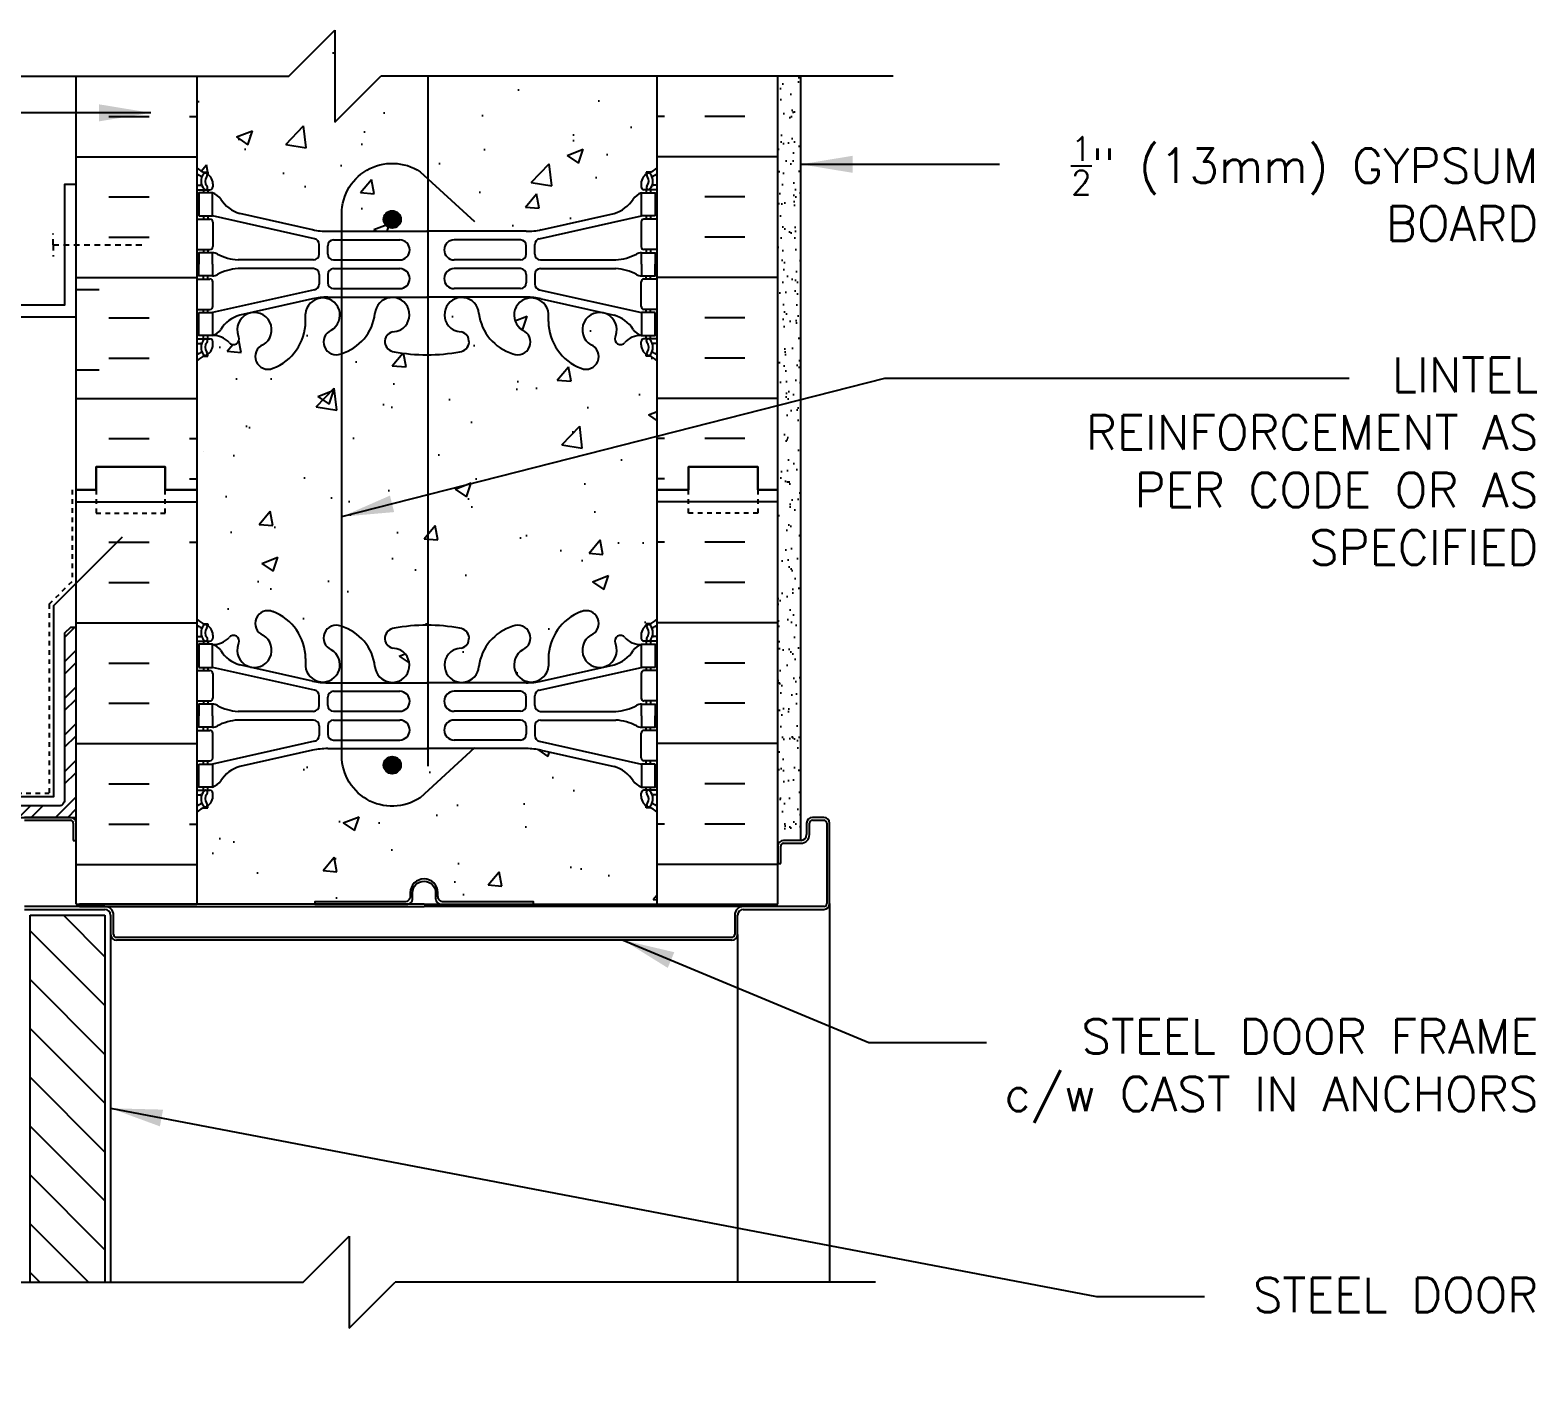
# Model space of a CAD drawing. Header units: inches. Extents: x 171.2 to 222.1, y 133.2 to 219.4.
# Drawn here: x 189.4 to 222.15, y 190.26 to 219.45 of the extents above; entities that cross this region are included whole.
import ezdxf

# ---------------------------------------------------------------- set-up
doc = ezdxf.new("R2010")
doc.units = ezdxf.units.IN
doc.header["$LTSCALE"] = 0.5
doc.header["$MEASUREMENT"] = 0
doc.linetypes.add('DASHED2', pattern=[0.375, 0.25, -0.125])
doc.linetypes.add('HIDDEN2', pattern=[0.1875, 0.125, -0.0625])
for name, color, linetype in [('HATCH', 12, 'Continuous'), ('Hidden2', 12, 'HIDDEN2'), ('line25', 2, 'Continuous'), ('LINE50', 5, 'Continuous'), ('LINE65', 3, 'Continuous'), ('LINE9', 9, 'Continuous'), ('TEXT', 4, 'Continuous'), ('Web_Edge', 9, 'Continuous')]:
    doc.layers.add(name, color=color, linetype=linetype)
doc.styles.add('DIM', font='romans.shx', dxfattribs={"width": 0.7})
doc.styles.add('ROMANS', font='romans.shx', dxfattribs={"height": 0.75})
doc.dimstyles.new('ext_12', dxfattribs={"dimscale": 12, "dimtxt": 0.09375, "dimasz": 0.09375, "dimexe": 0.09375, "dimexo": 0.0625, "dimgap": 0.0625, "dimtad": 1, "dimdec": 1, "dimzin": 3, "dimdsep": 46, "dimlunit": 4, "dimtxsty": 'DIM', "dimcen": 0.09, "dimdle": 0.09375, "dimclrt": 4, "dimadec": 0, "dimazin": 0, "dimtfac": 1, "dimtdec": 1, "dimtmove": 2, "dimatfit": 3, "dimfxl": 1, "dimfrac": 2, "dimtolj": 1, "dimtzin": 0, "dimarcsym": 0})

msp = doc.modelspace()

# ---------------------------------------------------------------- hatches: boundary and pattern name
at = {"layer": 'HATCH'}
h = msp.add_hatch(dxfattribs=at)
h.set_pattern_fill('AR-CONC', color=256, scale=0.5)
h.set_pattern_definition([(50, (0, 0), (3.5863, -0.31376), [0.375, -4.125]), (355, (0, 0), (-0.693757, 3.76096), [0.3, -3.3]), (100.4514, (0.299, -0.026), (2.892544, 3.4472), [0.3187, -3.50571]), (46.1842, (0, 1), (5.336207, -0.827596), [0.5625, -6.1875]), (96.6356, (0.4447, 0.931), (4.67331, 4.87059), [0.47805, -5.25857]), (351.1842, (0, 1), (4.67331, 4.87059), [0.45, -4.95]), (21, (0.5, 0.75), (2.984535, -2.013094), [0.375, -4.125]), (326, (0.5, 0.75), (1.216577, 3.62575), [0.3, -3.3]), (71.4514, (0.7487, 0.5822), (4.20111, 1.612656), [0.3187, -3.50571]), (37.5, (0, 0), (0.0607993, 1.664469), [0, -3.26, 0, -3.35, 0, -3.3125]), (7.5, (0, 0), (1.315348, 1.972059), [0, -1.91, 0, -3.185, 0, -1.2625]), (327.5, (-1.115, 0), (2.669112, -0.1127744), [0, -1.25, 0, -3.9, 0, -5.175]), (317.5, (-1.615, 0), (2.91593, 0.500525), [0, -1.625, 0, -2.59, 0, -3.675])])
h.paths.add_polyline_path([(202.792, 179.871), (202.892, 179.871), (202.892, 179.901, -0.414214), (202.942, 179.951), (203.068, 179.951), (203.117, 180.101, -0.6), (203.217, 180.101), (203.302, 179.841), (203.302, 180.6), (201.927, 180.6), (193.302, 180.6), (193.302, 179.841), (193.387, 180.101, -0.6), (193.487, 180.101), (193.535, 179.951), (193.662, 179.951, -0.414214), (193.712, 179.901), (193.712, 179.871), (193.812, 179.871), (193.812, 179.176), (200.139, 178.367, -0.016461), (200.204, 178.389, -0.317477), (200.516, 178.319), (200.84, 178.278, -0.046696), (201.109, 178.202, -0.181416), (201.687, 178.706, -1), (201.9, 178.195, 0.358893), (201.733, 177.748, -0.034884), (201.853, 177.577, 0.761134), (202.439, 178), (202.427, 178.022, -0.834375), (202.639, 178.147, 0.10894), (202.792, 178.034)])
h.paths.add_polyline_path([(201.109, 178.202, 0.046696), (200.84, 178.278), (200.516, 178.319, -0.518053), (200.417, 177.878, 1.661382), (200.978, 177.525), (200.978, 177.69, -0.12287)])
h.paths.add_polyline_path([(200.139, 178.367), (193.812, 179.176), (193.812, 178.034, 0.108933), (193.964, 178.147, -0.8344), (194.176, 178.022), (194.164, 178, 2.155404), (194.703, 178.195, -1), (194.916, 178.706, -0.311223), (195.625, 177.69), (195.625, 177.525, 1.661382), (196.186, 177.878, -1), (196.399, 178.389, -0.30095), (197.136, 177.516, 1.661382), (197.697, 177.869, 0.055617), (197.517, 177.915, -0.843243), (197.552, 178.347, -0.049932), (198.302, 178.411, -0.049932), (199.051, 178.347, -0.843243), (199.086, 177.915, 0.055617), (198.906, 177.869, 1.661382), (199.467, 177.516, -0.283087)])
h.paths.add_polyline_path([(193.302, 179.256), (191.302, 179.504), (191.302, 178.529), (192.802, 170.6), (193.302, 170.6)])
h.paths.add_polyline_path([(193.302, 180.6), (192.614, 180.6), (192.614, 180.1), (191.302, 180.1), (191.302, 179.504), (193.302, 179.256)])
h.paths.add_polyline_path([(205.302, 178.529), (205.302, 180.1), (203.989, 180.1), (203.989, 180.6), (203.302, 180.6), (203.302, 179.841), (203.302, 170.6), (203.802, 170.6)])
h.paths.add_polyline_path([(198.225, 176.607, 0.225652), (197.85, 176.982), (194.187, 176.982, 0.225652), (193.812, 176.607), (193.812, 175.766, 0.225652), (194.187, 175.391), (197.85, 175.391, 0.225652), (198.225, 175.766)])
h.paths.add_polyline_path([(198.225, 174.825, 0.225652), (197.85, 175.2), (194.187, 175.2, 0.225652), (193.812, 174.825), (193.812, 173.984, 0.225652), (194.187, 173.609), (197.85, 173.609, 0.225652), (198.225, 173.984)])
h.paths.add_polyline_path([(202.068, 175.2), (198.753, 175.2, 0.225652), (198.378, 174.825), (198.378, 173.984, 0.225652), (198.753, 173.609), (202.068, 173.609)])
h.paths.add_polyline_path([(202.792, 176.607, 0.225652), (202.417, 176.982), (202.058, 176.982, -0.029923), (202.068, 176.803), (202.068, 175.391), (202.417, 175.391, 0.225652), (202.792, 175.766)])
h.paths.add_polyline_path([(202.068, 176.803, 0.029923), (202.058, 176.982), (198.753, 176.982, 0.225652), (198.378, 176.607), (198.378, 175.766, 0.225652), (198.753, 175.391), (202.068, 175.391)])
h.paths.add_polyline_path([(202.792, 174.825, 0.225652), (202.417, 175.2), (202.068, 175.2), (202.068, 173.609), (202.417, 173.609, 0.225652), (202.792, 173.984)])
h.paths.add_polyline_path([(193.973, 173.422, 0.268156), (193.812, 173.274), (193.812, 171.912), (193.932, 171.712), (193.932, 171.6), (193.932, 171.488), (193.812, 171.288), (193.812, 169.926, 0.268156), (193.973, 169.778), (202.63, 169.778, 0.268138), (202.792, 169.926), (202.792, 171.288), (202.672, 171.488), (202.672, 171.6), (202.672, 171.712), (202.792, 171.912), (202.792, 173.274, 0.268138), (202.63, 173.422)])
h.paths.add_polyline_path([(198.225, 169.216, 0.225652), (197.85, 169.591), (194.187, 169.591, 0.225652), (193.812, 169.216), (193.812, 168.375, 0.225652), (194.187, 168), (197.85, 168, 0.225652), (198.225, 168.375)])
h.paths.add_polyline_path([(198.225, 167.434, 0.225652), (197.85, 167.809), (194.187, 167.809, 0.225652), (193.812, 167.434), (193.812, 166.593, 0.225652), (194.187, 166.218), (197.85, 166.218, 0.225652), (198.225, 166.593)])
h.paths.add_polyline_path([(202.792, 167.434, 0.225652), (202.417, 167.809), (198.753, 167.809, 0.225652), (198.378, 167.434), (198.378, 166.593, 0.225652), (198.753, 166.218), (202.417, 166.218, 0.225652), (202.792, 166.593)])
h.paths.add_polyline_path([(202.792, 169.216, 0.225652), (202.417, 169.591), (198.753, 169.591, 0.225652), (198.378, 169.216), (198.378, 168.375, 0.225652), (198.753, 168), (202.417, 168, 0.225652), (202.792, 168.375)])
h.paths.add_polyline_path([(203.302, 162.6), (203.302, 163.359), (203.223, 163.118, -0.725737), (203.117, 163.099), (203.068, 163.249), (202.942, 163.249, -0.414214), (202.892, 163.299), (202.892, 163.329), (202.792, 163.329), (202.792, 165.166, 0.108935), (202.639, 165.053, -0.8344), (202.427, 165.178), (202.439, 165.2, 2.155404), (201.9, 165.005, -1), (201.687, 164.494, -0.311223), (200.978, 165.51), (200.978, 165.675, 1.661382), (200.417, 165.322, -1), (200.204, 164.811, -0.30095), (199.467, 165.684, 1.661382), (198.906, 165.331, 0.055617), (199.086, 165.285, -0.843243), (199.051, 164.853, -0.049932), (198.302, 164.789, -0.049932), (197.552, 164.853, -0.843243), (197.517, 165.285, 0.055617), (197.697, 165.331, 1.661382), (197.136, 165.684, -0.30095), (196.399, 164.811, -1), (196.186, 165.322, 1.661382), (195.625, 165.675), (195.625, 165.53, -0.316114), (194.916, 164.494, -1), (194.703, 165.005, 2.155404), (194.164, 165.2), (194.176, 165.178, -0.834375), (193.964, 165.053, 0.108938), (193.812, 165.166), (193.812, 163.329), (193.712, 163.329), (193.712, 163.299, -0.414214), (193.662, 163.249), (193.535, 163.249), (193.493, 163.118, -0.725737), (193.387, 163.099), (193.302, 163.359), (193.302, 162.6), (193.302, 159.792, 0.088416), (193.448, 159.695), (193.538, 159.695), (193.538, 159.653, -0.249069), (193.648, 159.446), (193.648, 159.379, -0.414214), (193.585, 159.316), (193.538, 159.316), (193.538, 159.246), (193.643, 159.246, 0.231736), (194, 159.397, -0.8344), (194.212, 159.272), (194.2, 159.25, 2.155404), (194.739, 159.445, -1), (194.952, 159.956, -0.311223), (195.661, 158.94), (195.661, 158.775, 1.661382), (196.222, 159.128, -1), (196.435, 159.639, -0.30095), (197.172, 158.766, 1.661382), (197.733, 159.119, 0.055617), (197.553, 159.165, -0.843243), (197.588, 159.597, -0.047544), (198.302, 159.662, -0.047544), (199.015, 159.597, -0.843243), (199.05, 159.165, 0.055617), (198.87, 159.119, 1.661382), (199.432, 158.766, -0.30095), (200.168, 159.639, -1), (200.381, 159.128, 1.661382), (200.942, 158.775), (200.942, 158.92, -0.316114), (201.651, 159.956, -1), (201.864, 159.445, 2.155404), (202.403, 159.25), (202.391, 159.272, -0.834375), (202.603, 159.397, 0.23174), (202.961, 159.246), (203.066, 159.246), (203.066, 159.316), (203.018, 159.316, -0.414214), (202.956, 159.379), (202.956, 159.446, -0.249069), (203.066, 159.653), (203.066, 159.695), (203.156, 159.695, 0.08841), (203.302, 159.792)])
h.paths.add_polyline_path([(203.302, 155.6, 0.08841), (203.156, 155.697), (203.066, 155.697), (203.066, 155.739, -0.249069), (202.956, 155.946), (202.956, 156.014, -0.414214), (203.018, 156.076), (203.066, 156.076), (203.066, 156.146), (202.961, 156.146, -0.155529), (202.785, 156.28, 0.180914), (202.367, 156.592), (200.786, 156.945, 0.054974), (200.46, 156.981), (198.302, 156.981), (196.144, 156.981, 0.054974), (195.817, 156.945), (194.236, 156.592, 0.180914), (193.818, 156.28, -0.155529), (193.643, 156.146), (193.538, 156.146), (193.538, 156.076), (193.585, 156.076, -0.414214), (193.648, 156.014), (193.648, 155.946, -0.249069), (193.538, 155.739), (193.538, 155.697), (193.448, 155.697, 0.088416), (193.302, 155.6), (193.302, 154.855), (197.383, 154.855), (198.383, 155.855), (198.383, 153.855), (199.383, 154.855), (203.302, 154.855)])
h.paths.add_polyline_path([(203.026, 202.459, 0.08841), (202.88, 202.557), (202.79, 202.557), (202.79, 202.598, -0.249069), (202.68, 202.806), (202.68, 202.873, -0.414214), (202.742, 202.936), (202.79, 202.936), (202.79, 203.006), (202.685, 203.006, -0.155529), (202.509, 203.14, 0.180914), (202.091, 203.451), (200.51, 203.804, 0.054974), (200.184, 203.84), (198.026, 203.84), (195.868, 203.84, 0.054974), (195.541, 203.804), (193.96, 203.451, 0.180914), (193.542, 203.14, -0.155529), (193.367, 203.006), (193.262, 203.006), (193.262, 202.936), (193.309, 202.936, -0.414214), (193.372, 202.873), (193.372, 202.806, -0.249069), (193.262, 202.598), (193.262, 202.557), (193.172, 202.557, 0.088416), (193.026, 202.459), (193.026, 200.459), (195.588, 200.459), (195.588, 200.509), (197.538, 200.509, 0.414214), (197.663, 200.634), (197.663, 200.709, -1), (198.263, 200.709), (198.263, 200.634, 0.414214), (198.388, 200.509), (200.338, 200.509), (200.338, 200.459), (203.026, 200.459)])
h.paths.add_polyline_path([(203.026, 209.459), (203.026, 212.267, 0.08841), (202.88, 212.364), (202.79, 212.364), (202.79, 212.406, -0.249069), (202.68, 212.613), (202.68, 212.681, -0.414214), (202.742, 212.743), (202.79, 212.743), (202.79, 212.813), (202.685, 212.813, 0.231736), (202.327, 212.662, -0.8344), (202.115, 212.788), (202.127, 212.809, 2.155404), (201.589, 212.615, -1), (201.375, 212.104, -0.311223), (200.666, 213.12), (200.667, 213.285, 1.661382), (200.105, 212.932, -1), (199.892, 212.421, -0.30095), (199.156, 213.293, 1.661382), (198.595, 212.94, 0.055617), (198.774, 212.895, -0.843243), (198.739, 212.462, -0.047544), (198.026, 212.398, -0.047544), (197.312, 212.462, -0.843243), (197.278, 212.895, 0.055617), (197.457, 212.94, 1.661382), (196.896, 213.293, -0.30095), (196.159, 212.421, -1), (195.946, 212.932, 1.661382), (195.385, 213.285), (195.385, 213.12, -0.311223), (194.676, 212.104, -1), (194.463, 212.615, 2.155404), (193.924, 212.809), (193.936, 212.788, -0.834375), (193.724, 212.662, 0.23174), (193.367, 212.813), (193.262, 212.813), (193.262, 212.743), (193.309, 212.743, -0.414214), (193.372, 212.681), (193.372, 212.613, -0.249069), (193.262, 212.406), (193.262, 212.364), (193.172, 212.364, 0.088416), (193.026, 212.267), (193.026, 209.459), (193.026, 206.652, 0.088416), (193.172, 206.554), (193.262, 206.554), (193.262, 206.513, -0.249069), (193.372, 206.306), (193.372, 206.238, -0.414214), (193.309, 206.176), (193.262, 206.176), (193.262, 206.106), (193.367, 206.106, 0.231736), (193.724, 206.257, -0.8344), (193.936, 206.131), (193.924, 206.11, 2.155404), (194.463, 206.304, -1), (194.676, 206.815, -0.311223), (195.385, 205.799), (195.385, 205.634, 1.661382), (195.946, 205.987, -1), (196.159, 206.498, -0.30095), (196.896, 205.626, 1.661382), (197.457, 205.979, 0.055617), (197.278, 206.024, -0.843243), (197.312, 206.456, -0.047544), (198.026, 206.521, -0.047544), (198.739, 206.456, -0.843243), (198.774, 206.024, 0.055617), (198.595, 205.979, 1.661382), (199.156, 205.626, -0.30095), (199.892, 206.498, -1), (200.105, 205.987, 1.661382), (200.667, 205.634), (200.666, 205.799, -0.311223), (201.375, 206.815, -1), (201.589, 206.304, 2.155404), (202.127, 206.11), (202.115, 206.131, -0.834375), (202.327, 206.257, 0.23174), (202.685, 206.106), (202.79, 206.106), (202.79, 206.176), (202.742, 206.176, -0.414214), (202.68, 206.238), (202.68, 206.306, -0.249069), (202.79, 206.513), (202.79, 206.554), (202.88, 206.554, 0.08841), (203.026, 206.652)])
h.paths.add_polyline_path([(202.509, 215.779, -0.155529), (202.685, 215.913), (202.79, 215.913), (202.79, 215.983), (202.742, 215.983, -0.414214), (202.68, 216.046), (202.68, 216.113, -0.249069), (202.79, 216.32), (202.79, 216.362), (202.88, 216.362, 0.08841), (203.026, 216.459), (203.026, 218.45), (197.026, 218.45), (196.026, 217.45), (196.026, 219.45), (195.026, 218.45), (193.026, 218.45), (193.026, 216.459, 0.088416), (193.172, 216.362), (193.262, 216.362), (193.262, 216.32, -0.249069), (193.372, 216.113), (193.372, 216.046, -0.414214), (193.309, 215.983), (193.262, 215.983), (193.262, 215.913), (193.367, 215.913, -0.155529), (193.542, 215.779, 0.180914), (193.96, 215.468), (195.541, 215.115, 0.054974), (195.868, 215.079), (198.026, 215.079), (200.184, 215.079, 0.054974), (200.51, 215.115), (202.091, 215.468, 0.180914)])
h = msp.add_hatch(dxfattribs=at)
h.set_pattern_fill('AR-SAND', color=256, scale=0.25, style=0)
h.set_pattern_definition([(37.5, (73.11427, 22.81427), (-0.01574834, 0.48170594), [0, -0.38, 0, -0.425, 0, -0.40625]), (7.5, (73.11427, 22.8143), (0.4424442, 0.7055365), [0, -0.205, 0, -0.3425, 0, -0.13125]), (327.5, (72.80677, 22.81427), (0.7785355, 0.0014148), [0, -0.125, 0, -0.45, 0, -0.5875]), (317.5, (72.8068, 22.8143), (0.7515317, 0.2194189), [0, -0.0625, 0, -0.295, 0, -0.3375])])
h.paths.add_polyline_path([(206.151, 214.104), (205.651, 213.821), (205.651, 209.459), (205.651, 201.722, -0.414214), (205.776, 201.847), (206.151, 201.847)])
h.paths.add_polyline_path([(206.151, 214.714), (205.651, 214.714), (205.651, 213.821), (206.151, 214.104)])
h.paths.add_polyline_path([(206.151, 218.45), (205.651, 218.45), (205.651, 214.714), (206.151, 214.714)])
h = msp.add_hatch(dxfattribs=at)
h.set_pattern_fill('ANSI32', color=256, scale=1.5, style=0)
h.set_pattern_definition([(45, (275.76015, 47.91336), (-0.3977476, 0.3977476), []), (45, (276.0253, 47.91336), (-0.3977476, 0.3977476), [])])
h.paths.add_polyline_path([(190.401, 202.347), (190.401, 206.472), (190.276, 206.472), (190.151, 206.347), (190.151, 202.722, -0.414214), (190.026, 202.597), (186.276, 202.597), (186.151, 202.472), (186.151, 202.347)])
h = msp.add_hatch(dxfattribs=at)
h.set_pattern_fill('ANSI31', color=256, scale=6, style=0)
h.set_pattern_definition([(135, (311.31505, 22.8143), (0.53033, 0.53033), [])])
h.paths.add_polyline_path([(191.027, 192.248), (189.402, 192.248), (189.402, 200.222), (191.027, 200.222)])
at = {"layer": 'LINE65'}
for points in [[(197.457, 215.338, 1), (197.082, 215.338, 1)], [(197.457, 203.481, 1), (197.082, 203.481, 1)]]:
    msp.add_hatch(color=256, dxfattribs=at).paths.add_polyline_path(points)

# ---------------------------------------------------------------- linework, layer by layer
at = {"layer": 'HATCH'}
for p, q in [((191.114, 218.45), (191.989, 218.45)), ((192.864, 218.45), (193.026, 218.45)), ((203.187, 218.45), (203.026, 218.45)), ((204.937, 218.45), (204.062, 218.45)), ((191.114, 217.575), (191.989, 217.575)), ((192.864, 217.575), (193.026, 217.575)), ((203.187, 217.575), (203.026, 217.575)), ((204.937, 217.575), (204.062, 217.575)), ((190.401, 216.7), (193.026, 216.7)), ((205.651, 216.7), (203.026, 216.7)), ((191.114, 215.825), (191.989, 215.825)), ((204.937, 215.825), (204.062, 215.825)), ((191.114, 214.95), (191.989, 214.95)), ((204.937, 214.95), (204.062, 214.95)), ((190.401, 214.075), (193.026, 214.075)), ((205.651, 214.075), (203.026, 214.075)), ((190.401, 213.817), (190.905, 213.817)), ((191.114, 213.2), (191.989, 213.2)), ((204.937, 213.2), (204.062, 213.2)), ((191.114, 212.325), (191.989, 212.325)), ((204.937, 212.325), (204.062, 212.325)), ((190.401, 212.067), (190.905, 212.067)), ((190.401, 211.45), (193.026, 211.45)), ((205.651, 211.45), (203.026, 211.45)), ((191.114, 210.575), (191.989, 210.575)), ((192.864, 210.575), (193.026, 210.575)), ((203.187, 210.575), (203.026, 210.575)), ((204.937, 210.575), (204.062, 210.575)), ((193.16, 210.296), (193.16, 210.296)), ((192.864, 209.7), (193.026, 209.7)), ((203.187, 209.7), (203.026, 209.7)), ((190.401, 209.2), (193.026, 209.2)), ((205.651, 209.2), (203.026, 209.2)), ((191.114, 208.325), (191.989, 208.325)), ((192.864, 208.325), (193.026, 208.325)), ((203.187, 208.325), (203.026, 208.325)), ((204.937, 208.325), (204.062, 208.325)), ((191.114, 207.45), (191.989, 207.45)), ((204.937, 207.45), (204.062, 207.45)), ((190.401, 206.575), (193.026, 206.575)), ((205.651, 206.575), (203.026, 206.575)), ((191.114, 205.7), (191.989, 205.7)), ((204.937, 205.7), (204.062, 205.7)), ((191.114, 204.825), (191.989, 204.825)), ((204.937, 204.825), (204.062, 204.825)), ((190.401, 203.95), (193.026, 203.95)), ((205.651, 203.95), (203.026, 203.95)), ((191.114, 203.075), (191.989, 203.075)), ((204.937, 203.075), (204.062, 203.075)), ((191.114, 202.2), (191.989, 202.2)), ((192.864, 202.2), (193.026, 202.2)), ((203.187, 202.2), (203.026, 202.2)), ((204.937, 202.2), (204.062, 202.2)), ((190.401, 201.325), (193.026, 201.325)), ((205.651, 201.325), (203.026, 201.325)), ((206.776, 200.472), (206.776, 192.248)), ((204.776, 199.803), (204.776, 192.248))]:
    msp.add_line(p, q, dxfattribs=at)
at = {"layer": 'Hidden2'}
for p, q in [((190.312, 209.462), (190.312, 207.474)), ((189.818, 206.98), (190.312, 207.474)), ((189.818, 206.98), (189.818, 202.866)), ((189.818, 202.866), (187.818, 202.866))]:
    msp.add_line(p, q, dxfattribs=at)
at = {"layer": 'line25'}
for p, q in [((193.026, 218.45), (193.026, 209.459)), ((203.026, 209.459), (203.026, 218.45)), ((193.026, 209.459), (193.026, 200.459)), ((203.026, 200.459), (203.026, 209.459)), ((190.401, 200.459), (193.026, 200.459)), ((203.026, 200.459), (205.651, 200.459)), ((189.402, 192.248), (189.402, 200.222)), ((189.402, 200.222), (191.027, 200.222)), ((191.027, 200.222), (191.027, 192.248))]:
    msp.add_line(p, q, dxfattribs=at)
at = {"layer": 'line25', "color": 12}
msp.add_line((191.151, 199.803), (191.151, 192.248), dxfattribs=at)
at = {"layer": 'LINE50'}
for p, q in [((190.401, 209.459), (190.401, 218.45)), ((205.651, 209.459), (205.651, 218.45)), ((190.401, 200.459), (190.401, 209.459)), ((205.651, 200.459), (205.651, 209.459))]:
    msp.add_line(p, q, dxfattribs=at)
for points in [[(190.401, 209.459), (190.838, 209.459), (190.838, 209.959), (192.338, 209.959), (192.338, 209.459), (193.026, 209.459)], [(193.026, 209.459), (192.338, 209.459), (192.338, 209.959), (190.838, 209.959), (190.838, 209.459), (190.401, 209.459)], [(205.651, 209.459), (205.213, 209.459), (205.213, 209.959), (203.713, 209.959), (203.713, 209.459), (203.026, 209.459)], [(203.026, 209.459), (203.713, 209.459), (203.713, 209.959), (205.213, 209.959), (205.213, 209.459), (205.651, 209.459)]]:
    msp.add_lwpolyline(points, dxfattribs=at)
at = {"layer": 'LINE65'}
msp.add_line((198.043, 218.45), (198.043, 203.459), dxfattribs=at)
msp.add_lwpolyline([(199.056, 203.857), (197.876, 202.773, -0.623194), (196.177, 203.763), (196.177, 215.383, -0.623194), (197.876, 216.373), (199.056, 215.289)], format="xyb", dxfattribs=at)
for centre in [(197.27, 215.338), (197.27, 203.481)]:
    msp.add_circle(centre, 0.188, dxfattribs=at)
at = {"layer": 'LINE9'}
for p, q in [((195.026, 218.45), (196.026, 219.45)), ((196.026, 219.45), (196.026, 217.45)), ((184.901, 218.45), (195.026, 218.45)), ((196.026, 217.45), (197.026, 218.45)), ((208.16, 218.45), (197.026, 218.45)), ((206.151, 201.847), (206.151, 218.45)), ((190.276, 202.347), (189.276, 202.347)), ((189.276, 202.284), (190.276, 202.284)), ((190.338, 202.222), (190.338, 201.847)), ((190.401, 201.847), (190.401, 202.222)), ((206.276, 202.222), (206.276, 201.972)), ((206.338, 201.972), (206.338, 202.222)), ((206.651, 202.347), (206.401, 202.347)), ((206.401, 202.284), (206.651, 202.284)), ((206.713, 202.222), (206.713, 200.472)), ((206.776, 200.472), (206.776, 202.222)), ((190.338, 201.847), (190.401, 201.847)), ((205.651, 201.722), (205.651, 201.347)), ((205.713, 201.347), (205.713, 201.722)), ((206.151, 201.847), (205.776, 201.847)), ((205.776, 201.784), (206.151, 201.784)), ((205.651, 201.347), (205.713, 201.347)), ((191.026, 200.409), (189.276, 200.409)), ((206.651, 200.409), (204.901, 200.409)), ((189.276, 200.347), (191.026, 200.347)), ((191.151, 200.222), (191.151, 199.803)), ((191.213, 199.803), (191.213, 200.222)), ((204.713, 200.222), (204.713, 199.803)), ((204.776, 199.803), (204.776, 200.222)), ((204.901, 200.347), (206.651, 200.347)), ((204.651, 199.74), (191.276, 199.74)), ((204.651, 199.678), (191.276, 199.678)), ((195.338, 192.248), (196.338, 193.248)), ((196.338, 193.248), (196.338, 191.248)), ((184.901, 192.248), (195.338, 192.248)), ((196.338, 191.248), (197.338, 192.248)), ((207.776, 192.248), (197.338, 192.248))]:
    msp.add_line(p, q, dxfattribs=at)
at = {"layer": 'LINE9', "linetype": 'DASHED2'}
for q in [(189.901, 215.034), (189.901, 214.534), (191.901, 214.784)]:
    msp.add_line((189.901, 214.784), q, dxfattribs=at)
at = {"layer": 'LINE9'}
msp.add_lwpolyline([(187.401, 213.222), (190.401, 213.222), (190.401, 216.097), (190.151, 216.097), (190.151, 213.472), (187.401, 213.472)], close=True, dxfattribs=at)
at = {"layer": 'LINE9', "linetype": 'DASHED2', "ltscale": 0.15}
for points in [[(190.838, 209.459), (190.838, 209.459), (190.838, 208.959), (192.338, 208.959), (192.338, 209.459), (192.338, 209.459)], [(205.213, 209.459), (205.213, 209.459), (205.213, 208.959), (203.713, 208.959), (203.713, 209.459), (203.713, 209.459)]]:
    msp.add_lwpolyline(points, dxfattribs=at)
at = {"layer": 'LINE9'}
for points in [[(185.651, 202.634), (185.894, 202.801), (189.918, 202.801), (189.918, 206.951), (191.409, 208.443)], [(197.963, 200.459), (190.477, 200.459), (190.477, 200.409), (197.963, 200.409)], [(197.963, 200.459), (205.449, 200.459), (205.449, 200.409), (197.963, 200.409)]]:
    msp.add_lwpolyline(points, dxfattribs=at)
at = {"layer": 'LINE9', "color": 9}
msp.add_lwpolyline([(190.401, 206.472), (190.276, 206.472), (190.151, 206.347), (190.151, 202.722, -0.414214), (190.026, 202.597), (186.276, 202.597), (186.151, 202.472), (186.151, 202.347), (190.401, 202.347)], format="xyb", close=True, dxfattribs=at)
at = {"layer": 'LINE9'}
msp.add_lwpolyline([(195.588, 200.459), (197.588, 200.459, 0.414214), (197.713, 200.584), (197.713, 200.709, -1), (198.213, 200.709), (198.213, 200.584, 0.414214), (198.338, 200.459), (200.338, 200.459), (200.338, 200.509), (198.388, 200.509, -0.414214), (198.263, 200.634), (198.263, 200.709, 1), (197.663, 200.709), (197.663, 200.634, -0.414214), (197.538, 200.509), (195.588, 200.509)], format="xyb", close=True, dxfattribs=at)
for centre, radius, start, end in [((190.276, 202.222), 0.125, 0, 90), ((190.276, 202.222), 0.0625, 0, 90), ((206.401, 202.222), 0.125, 90, 180), ((206.401, 202.222), 0.0625, 90, 180), ((206.651, 202.222), 0.125, 0, 90), ((206.651, 202.222), 0.0625, 0, 90), ((205.776, 201.722), 0.125, 90, 180), ((205.776, 201.722), 0.0625, 90, 180), ((206.151, 201.972), 0.125, 270, 0), ((206.151, 201.972), 0.188, 270, 0), ((191.026, 200.222), 0.188, 0, 90), ((204.901, 200.222), 0.188, 90, 180), ((206.651, 200.472), 0.125, 270, 0), ((206.651, 200.472), 0.0625, 270, 0), ((191.026, 200.222), 0.125, 0, 90), ((204.901, 200.222), 0.125, 90, 180), ((191.276, 199.803), 0.125, 180, 270), ((191.276, 199.803), 0.0625, 180, 270), ((204.651, 199.803), 0.125, 270, 0), ((204.651, 199.803), 0.0625, 270, 0)]:
    msp.add_arc(centre, radius, start, end, dxfattribs=at)
at = {"layer": 'Web_Edge'}
for p, q in [((193.172, 216.362), (193.262, 216.362)), ((193.262, 216.362), (193.262, 216.32)), ((202.88, 216.362), (202.79, 216.362)), ((202.79, 216.362), (202.79, 216.32)), ((193.026, 216.083), (193.104, 216.083)), ((193.026, 215.983), (193.309, 215.983)), ((193.172, 215.983), (193.172, 215.913)), ((193.262, 215.983), (193.262, 215.913)), ((193.372, 216.113), (193.372, 216.046)), ((202.68, 216.113), (202.68, 216.046)), ((203.026, 215.983), (202.742, 215.983)), ((202.79, 215.983), (202.79, 215.913)), ((202.88, 215.983), (202.88, 215.913)), ((203.026, 216.083), (202.948, 216.083)), ((195.541, 215.115), (193.96, 215.468)), ((200.51, 215.115), (202.091, 215.468)), ((193.026, 215.343), (193.309, 215.343)), ((193.172, 215.413), (193.172, 215.343)), ((193.262, 215.413), (193.262, 215.343)), ((195.584, 214.917), (193.367, 215.413)), ((193.372, 215.281), (193.372, 214.746)), ((200.467, 214.917), (202.685, 215.413)), ((202.68, 215.281), (202.68, 214.746)), ((203.026, 215.343), (202.742, 215.343)), ((202.79, 215.413), (202.79, 215.343)), ((202.88, 215.413), (202.88, 215.343)), ((195.868, 215.079), (198.026, 215.079)), ((195.994, 214.892), (197.434, 214.892)), ((200.184, 215.079), (198.026, 215.079)), ((200.057, 214.892), (198.617, 214.892)), ((193.026, 214.683), (193.309, 214.683)), ((193.172, 214.683), (193.172, 214.613)), ((193.262, 214.683), (193.262, 214.613)), ((195.682, 214.582), (195.682, 214.795)), ((195.869, 214.583), (195.869, 214.767)), ((200.182, 214.583), (200.182, 214.767)), ((200.369, 214.582), (200.369, 214.795)), ((203.026, 214.683), (202.742, 214.683)), ((202.79, 214.683), (202.79, 214.613)), ((202.88, 214.683), (202.88, 214.613)), ((195.557, 214.457), (193.919, 214.457)), ((195.557, 214.269), (193.919, 214.269)), ((195.994, 214.458), (197.434, 214.458)), ((195.994, 214.268), (197.434, 214.268)), ((200.057, 214.458), (198.617, 214.458)), ((200.057, 214.268), (198.617, 214.268)), ((200.494, 214.457), (202.132, 214.457)), ((200.494, 214.269), (202.132, 214.269)), ((193.026, 214.043), (193.309, 214.043)), ((193.172, 214.043), (193.172, 214.113)), ((193.262, 214.043), (193.262, 214.113)), ((193.372, 213.446), (193.372, 213.981)), ((195.682, 214.144), (195.682, 213.932)), ((195.869, 214.143), (195.869, 213.959)), ((195.994, 213.834), (197.434, 213.834)), ((200.057, 213.834), (198.617, 213.834)), ((200.182, 214.143), (200.182, 213.959)), ((200.369, 214.144), (200.369, 213.932)), ((202.68, 213.446), (202.68, 213.981)), ((203.026, 214.043), (202.742, 214.043)), ((202.79, 214.043), (202.79, 214.113)), ((202.88, 214.043), (202.88, 214.113)), ((195.584, 213.81), (193.367, 213.313)), ((195.541, 213.612), (193.96, 213.259)), ((195.868, 213.648), (198.026, 213.648)), ((200.184, 213.648), (198.026, 213.648)), ((200.467, 213.81), (202.685, 213.313)), ((200.51, 213.612), (202.091, 213.259)), ((193.026, 213.383), (193.309, 213.383)), ((193.172, 213.313), (193.172, 213.383)), ((193.262, 213.313), (193.262, 213.383)), ((195.385, 213.12), (195.385, 213.285)), ((200.666, 213.12), (200.667, 213.285)), ((203.026, 213.383), (202.742, 213.383)), ((202.79, 213.313), (202.79, 213.383)), ((202.88, 213.313), (202.88, 213.383)), ((193.026, 212.743), (193.309, 212.743)), ((193.026, 212.643), (193.104, 212.643)), ((193.172, 212.743), (193.172, 212.813)), ((193.262, 212.743), (193.262, 212.813)), ((193.372, 212.613), (193.372, 212.681)), ((193.924, 212.809), (193.936, 212.788)), ((202.127, 212.809), (202.115, 212.788)), ((202.68, 212.613), (202.68, 212.681)), ((203.026, 212.743), (202.742, 212.743)), ((202.79, 212.743), (202.79, 212.813)), ((202.88, 212.743), (202.88, 212.813)), ((203.026, 212.643), (202.948, 212.643)), ((193.172, 212.364), (193.262, 212.364)), ((193.262, 212.364), (193.262, 212.406)), ((202.79, 212.364), (202.79, 212.406)), ((202.88, 212.364), (202.79, 212.364)), ((193.172, 206.554), (193.262, 206.554)), ((193.262, 206.554), (193.262, 206.513)), ((193.372, 206.306), (193.372, 206.238)), ((202.68, 206.306), (202.68, 206.238)), ((202.88, 206.554), (202.79, 206.554)), ((202.79, 206.554), (202.79, 206.513)), ((193.026, 206.276), (193.104, 206.276)), ((193.026, 206.176), (193.309, 206.176)), ((193.172, 206.176), (193.172, 206.106)), ((193.262, 206.176), (193.262, 206.106)), ((193.924, 206.11), (193.936, 206.131)), ((202.127, 206.11), (202.115, 206.131)), ((203.026, 206.176), (202.742, 206.176)), ((202.79, 206.176), (202.79, 206.106)), ((202.88, 206.176), (202.88, 206.106)), ((203.026, 206.276), (202.948, 206.276)), ((195.541, 205.307), (193.96, 205.66)), ((195.385, 205.799), (195.385, 205.634)), ((200.51, 205.307), (202.091, 205.66)), ((200.666, 205.799), (200.667, 205.634)), ((193.026, 205.536), (193.309, 205.536)), ((193.172, 205.606), (193.172, 205.536)), ((193.262, 205.606), (193.262, 205.536)), ((195.584, 205.109), (193.367, 205.606)), ((193.372, 205.473), (193.372, 204.938)), ((200.467, 205.109), (202.685, 205.606)), ((202.68, 205.473), (202.68, 204.938)), ((203.026, 205.536), (202.742, 205.536)), ((202.79, 205.606), (202.79, 205.536)), ((202.88, 205.606), (202.88, 205.536)), ((195.682, 204.775), (195.682, 204.987)), ((195.868, 205.271), (198.026, 205.271)), ((195.994, 205.085), (197.434, 205.085)), ((200.184, 205.271), (198.026, 205.271)), ((200.057, 205.085), (198.617, 205.085)), ((200.369, 204.775), (200.369, 204.987)), ((193.026, 204.876), (193.309, 204.876)), ((193.172, 204.876), (193.172, 204.806)), ((193.262, 204.876), (193.262, 204.806)), ((195.869, 204.776), (195.869, 204.96)), ((200.182, 204.776), (200.182, 204.96)), ((203.026, 204.876), (202.742, 204.876)), ((202.79, 204.876), (202.79, 204.806)), ((202.88, 204.876), (202.88, 204.806)), ((195.557, 204.65), (193.919, 204.65)), ((195.557, 204.461), (193.919, 204.461)), ((195.682, 204.336), (195.682, 204.124)), ((195.869, 204.336), (195.869, 204.152)), ((195.994, 204.651), (197.434, 204.651)), ((195.994, 204.461), (197.434, 204.461)), ((200.057, 204.651), (198.617, 204.651)), ((200.057, 204.461), (198.617, 204.461)), ((200.182, 204.336), (200.182, 204.152)), ((200.369, 204.336), (200.369, 204.124)), ((200.494, 204.65), (202.132, 204.65)), ((200.494, 204.461), (202.132, 204.461)), ((193.026, 204.236), (193.309, 204.236)), ((193.172, 204.236), (193.172, 204.306)), ((193.262, 204.236), (193.262, 204.306)), ((193.372, 203.638), (193.372, 204.173)), ((195.994, 204.027), (197.434, 204.027)), ((200.057, 204.027), (198.617, 204.027)), ((202.68, 203.638), (202.68, 204.173)), ((203.026, 204.236), (202.742, 204.236)), ((202.79, 204.236), (202.79, 204.306)), ((202.88, 204.236), (202.88, 204.306)), ((195.584, 204.002), (193.367, 203.506)), ((195.541, 203.804), (193.96, 203.451)), ((195.868, 203.84), (198.026, 203.84)), ((200.184, 203.84), (198.026, 203.84)), ((200.467, 204.002), (202.685, 203.506)), ((200.51, 203.804), (202.091, 203.451)), ((193.026, 203.576), (193.309, 203.576)), ((193.172, 203.506), (193.172, 203.576)), ((193.262, 203.506), (193.262, 203.576)), ((203.026, 203.576), (202.742, 203.576)), ((202.79, 203.506), (202.79, 203.576)), ((202.88, 203.506), (202.88, 203.576)), ((193.026, 202.936), (193.309, 202.936)), ((193.026, 202.836), (193.104, 202.836)), ((193.172, 202.936), (193.172, 203.006)), ((193.262, 202.936), (193.262, 203.006)), ((193.372, 202.806), (193.372, 202.873)), ((202.68, 202.806), (202.68, 202.873)), ((203.026, 202.936), (202.742, 202.936)), ((202.79, 202.936), (202.79, 203.006)), ((202.88, 202.936), (202.88, 203.006)), ((203.026, 202.836), (202.948, 202.836)), ((193.172, 202.557), (193.262, 202.557)), ((193.262, 202.557), (193.262, 202.598)), ((202.79, 202.557), (202.79, 202.598)), ((202.88, 202.557), (202.79, 202.557))]:
    msp.add_line(p, q, dxfattribs=at)
for points in [[(193.067, 215.413), (193.367, 215.413), (193.367, 215.913), (193.067, 215.913)], [(202.985, 215.413), (202.685, 215.413), (202.685, 215.913), (202.985, 215.913)], [(193.067, 213.313), (193.367, 213.313), (193.367, 212.813), (193.067, 212.813)], [(202.985, 213.313), (202.685, 213.313), (202.685, 212.813), (202.985, 212.813)], [(193.067, 205.606), (193.367, 205.606), (193.367, 206.106), (193.067, 206.106)], [(202.985, 205.606), (202.685, 205.606), (202.685, 206.106), (202.985, 206.106)], [(193.067, 203.506), (193.367, 203.506), (193.367, 203.006), (193.067, 203.006)], [(202.985, 203.506), (202.685, 203.506), (202.685, 203.006), (202.985, 203.006)]]:
    msp.add_lwpolyline(points, close=True, dxfattribs=at)
for points in [[(193.367, 214.363), (193.367, 214.613), (193.067, 214.613), (193.067, 214.363)], [(202.685, 214.363), (202.685, 214.613), (202.985, 214.613), (202.985, 214.363)], [(193.367, 214.363), (193.367, 214.113), (193.067, 214.113), (193.067, 214.363)], [(202.685, 214.363), (202.685, 214.113), (202.985, 214.113), (202.985, 214.363)], [(193.367, 204.556), (193.367, 204.806), (193.067, 204.806), (193.067, 204.556)], [(202.685, 204.556), (202.685, 204.806), (202.985, 204.806), (202.985, 204.556)], [(193.367, 204.556), (193.367, 204.306), (193.067, 204.306), (193.067, 204.556)], [(202.685, 204.556), (202.685, 204.306), (202.985, 204.306), (202.985, 204.556)]]:
    msp.add_lwpolyline(points, dxfattribs=at)
for centre, radius, start, end in [((193.372, 216.82), 0.5, 226.2109, 250.5288), ((202.68, 216.82), 0.5, 289.4712, 313.7878), ((193.372, 216.82), 0.6, 234.7832, 245.0748), ((193.365, 216.168), 0.25, 140.1145, 222.4609), ((193.11, 216.257), 0.021, 343.464, 63.9957), ((193.208, 216.299), 0.045, 321.448, 139.1879), ((193.122, 216.113), 0.25, 0, 70.5288), ((193.365, 216.168), 0.16, 140.0001, 222.4609), ((202.93, 216.113), 0.25, 109.4712, 180), ((202.844, 216.299), 0.045, 40.8121, 218.552), ((202.686, 216.168), 0.16, 317.5391, 39.9999), ((202.686, 216.168), 0.25, 317.5391, 39.8855), ((202.942, 216.257), 0.021, 116.0043, 196.536), ((202.68, 216.82), 0.6, 294.9252, 305.2168), ((193.104, 216.103), 0.0196, 269.4032, 15.4901), ((193.214, 216.029), 0.045, 222.4609, 42.4609), ((193.309, 216.046), 0.0625, 270, 0), ((193.244, 215.571), 0.364, 34.9775, 70.3387), ((202.807, 215.571), 0.364, 109.6613, 145.0225), ((202.742, 216.046), 0.0625, 180, 270), ((202.837, 216.029), 0.045, 137.5391, 317.5391), ((202.948, 216.103), 0.0196, 164.5099, 270.5968), ((194.167, 216.182), 0.743, 212.7919, 253.8107), ((201.884, 216.182), 0.743, 286.1893, 327.2081), ((193.309, 215.281), 0.0625, 0, 90), ((202.742, 215.281), 0.0625, 90, 180), ((195.868, 216.579), 1.5, 257.4135, 270), ((195.557, 214.795), 0.125, 0, 77.3767), ((195.994, 214.767), 0.125, 90, 180), ((197.434, 214.675), 0.217, 270, 90), ((198.617, 214.675), 0.217, 90, 270), ((200.057, 214.767), 0.125, 0, 90), ((200.184, 216.579), 1.5, 270, 282.5865), ((200.494, 214.795), 0.125, 102.6233, 180), ((193.309, 214.746), 0.0625, 270, 0), ((193.363, 214.395), 0.219, 60.4937, 88.92), ((194.008, 215.624), 1.17, 242.6365, 265.6505), ((195.557, 214.582), 0.125, 270, 0), ((195.994, 214.583), 0.125, 180, 270), ((200.057, 214.583), 0.125, 270, 360), ((200.494, 214.582), 0.125, 180, 270), ((202.043, 215.624), 1.17, 274.3495, 297.3635), ((202.689, 214.395), 0.219, 91.08, 119.5063), ((202.742, 214.746), 0.0625, 180, 270), ((194.008, 213.102), 1.17, 94.3495, 117.3635), ((195.557, 214.144), 0.125, 0, 90), ((195.994, 214.143), 0.125, 90, 180), ((197.434, 214.051), 0.217, 270, 90), ((198.617, 214.051), 0.217, 90, 270), ((200.057, 214.143), 0.125, 0, 90), ((200.494, 214.144), 0.125, 90, 180), ((202.043, 213.102), 1.17, 62.6365, 85.6505), ((193.309, 213.981), 0.0625, 0, 90), ((193.363, 214.332), 0.219, 271.08, 299.5063), ((195.557, 213.932), 0.125, 282.6233, 0), ((195.994, 213.959), 0.125, 180, 270), ((200.057, 213.959), 0.125, 270, 0), ((200.494, 213.932), 0.125, 180, 257.3767), ((202.689, 214.332), 0.219, 240.4937, 268.92), ((202.742, 213.981), 0.0625, 90, 180), ((195.759, 213.257), 0.375, 299.9315, 175.7552), ((195.868, 212.148), 1.5, 90, 102.5865), ((197.27, 213.265), 0.375, 299.9315, 175.7552), ((198.782, 213.265), 0.375, 4.2448, 240.0685), ((200.293, 213.257), 0.375, 4.2448, 240.0685), ((200.184, 212.148), 1.5, 77.4135, 90), ((193.309, 213.446), 0.0625, 270, 0), ((194.167, 212.545), 0.743, 106.1893, 147.2081), ((194.276, 212.94), 0.375, 299.9315, 200.3757), ((195.869, 213.413), 1.034, 286.3365, 353.3331), ((200.183, 213.413), 1.034, 186.6669, 253.6635), ((201.776, 212.94), 0.375, 339.6243, 240.0685), ((201.884, 212.545), 0.743, 32.7919, 73.8107), ((202.742, 213.446), 0.0625, 180, 270), ((193.244, 213.156), 0.364, 289.6613, 325.0225), ((194.294, 213.126), 1.092, 290.5175, 359.6668), ((196.053, 212.676), 0.277, 112.68, 292.68), ((197.332, 212.681), 0.22, 104.2604, 264.8165), ((197.163, 213.721), 0.834, 277.8937, 290.6271), ((198.888, 213.721), 0.834, 249.3729, 262.1063), ((198.72, 212.681), 0.22, 275.1835, 75.7396), ((199.999, 212.676), 0.277, 247.32, 67.32), ((201.758, 213.126), 1.092, 180.3332, 249.4825), ((202.807, 213.156), 0.364, 214.9775, 250.3387), ((193.104, 212.624), 0.0196, 344.5099, 90.5968), ((193.365, 212.559), 0.25, 137.5391, 219.8855), ((193.214, 212.697), 0.045, 317.5391, 137.5391), ((193.365, 212.559), 0.16, 137.5391, 219.9999), ((193.122, 212.613), 0.25, 289.4712, 360), ((193.309, 212.681), 0.0625, 360, 90), ((193.391, 212.373), 0.441, 41.0127, 93.2024), ((193.819, 212.744), 0.125, 221.0127, 20.3757), ((194.57, 212.359), 0.277, 112.68, 292.68), ((201.482, 212.359), 0.277, 247.32, 67.32), ((202.233, 212.744), 0.125, 159.6243, 318.9873), ((202.66, 212.373), 0.441, 86.7976, 138.9873), ((202.742, 212.681), 0.0625, 90, 180), ((202.93, 212.613), 0.25, 180, 250.5288), ((202.837, 212.697), 0.045, 42.4609, 222.4609), ((202.686, 212.559), 0.16, 320.0001, 42.4609), ((202.686, 212.559), 0.25, 320.1145, 42.4609), ((202.948, 212.624), 0.0196, 89.4032, 195.4901), ((193.372, 211.906), 0.6, 114.9252, 125.2168), ((193.372, 211.906), 0.5, 109.4712, 133.7891), ((193.11, 212.469), 0.021, 296.0043, 16.536), ((193.208, 212.428), 0.045, 220.8121, 38.552), ((198.008, 216.175), 3.777, 259.3725, 270.2606), ((198.043, 216.175), 3.777, 269.7394, 280.6275), ((202.844, 212.428), 0.045, 141.448, 319.1879), ((202.68, 211.906), 0.5, 46.2122, 70.5288), ((202.942, 212.469), 0.021, 163.464, 243.9957), ((202.68, 211.906), 0.6, 54.7842, 65.0748), ((193.372, 207.013), 0.5, 226.2109, 250.5288), ((194.57, 206.56), 0.277, 67.32, 247.32), ((194.294, 205.793), 1.092, 0.3332, 69.4825), ((201.758, 205.793), 1.092, 110.5175, 179.6668), ((201.482, 206.56), 0.277, 292.68, 112.68), ((202.68, 207.013), 0.5, 289.4712, 313.7878), ((193.372, 207.013), 0.6, 234.7832, 245.0748), ((193.104, 206.295), 0.0196, 269.4032, 15.4901), ((193.365, 206.36), 0.25, 140.1145, 222.4609), ((193.11, 206.45), 0.021, 343.464, 63.9957), ((193.208, 206.491), 0.045, 321.448, 139.1879), ((193.122, 206.306), 0.25, 0, 70.5288), ((193.365, 206.36), 0.16, 140.0001, 222.4609), ((193.819, 206.175), 0.125, 339.6243, 138.9873), ((194.276, 205.979), 0.375, 159.6243, 60.0685), ((196.053, 206.243), 0.277, 67.32, 247.32), ((195.869, 205.506), 1.034, 6.6669, 73.6635), ((197.332, 206.237), 0.22, 95.1835, 255.7396), ((198.008, 202.744), 3.777, 89.7394, 100.6275), ((198.043, 202.744), 3.777, 79.3725, 90.2606), ((198.72, 206.237), 0.22, 284.2604, 84.8165), ((200.183, 205.506), 1.034, 106.3365, 173.3331), ((199.999, 206.243), 0.277, 292.68, 112.68), ((201.776, 205.979), 0.375, 119.9315, 20.3757), ((202.233, 206.175), 0.125, 41.0127, 200.3757), ((202.93, 206.306), 0.25, 109.4712, 180), ((202.844, 206.491), 0.045, 40.8121, 218.552), ((202.686, 206.36), 0.16, 317.5391, 39.9999), ((202.686, 206.36), 0.25, 317.5391, 39.8855), ((202.942, 206.45), 0.021, 116.0043, 196.536), ((202.948, 206.295), 0.0196, 164.5099, 270.5968), ((202.68, 207.013), 0.6, 294.9252, 305.2158), ((193.214, 206.222), 0.045, 222.4609, 42.4609), ((193.309, 206.238), 0.0625, 270, 0), ((193.391, 206.546), 0.441, 266.7976, 318.9873), ((193.244, 205.763), 0.364, 34.9775, 70.3387), ((194.167, 206.374), 0.743, 212.7919, 253.8107), ((195.759, 205.662), 0.375, 184.2448, 60.0685), ((197.27, 205.654), 0.375, 184.2448, 60.0685), ((197.163, 205.198), 0.834, 69.3729, 82.1063), ((198.782, 205.654), 0.375, 119.9315, 355.7552), ((198.888, 205.198), 0.834, 97.8937, 110.6271), ((200.293, 205.662), 0.375, 119.9315, 355.7552), ((201.884, 206.374), 0.743, 286.1893, 327.2081), ((202.66, 206.546), 0.441, 221.0127, 273.2024), ((202.807, 205.763), 0.364, 109.6613, 145.0225), ((202.742, 206.238), 0.0625, 180, 270), ((202.837, 206.222), 0.045, 137.5391, 317.5391), ((193.309, 205.473), 0.0625, 0, 90), ((202.742, 205.473), 0.0625, 90, 180), ((195.868, 206.771), 1.5, 257.4135, 270), ((195.557, 204.987), 0.125, 0, 77.3767), ((195.994, 204.96), 0.125, 90, 180), ((197.434, 204.868), 0.217, 270, 90), ((198.617, 204.868), 0.217, 90, 270), ((200.057, 204.96), 0.125, 0, 90), ((200.184, 206.771), 1.5, 270, 282.5865), ((200.494, 204.987), 0.125, 102.6233, 180), ((193.309, 204.938), 0.0625, 270, 0), ((193.363, 204.587), 0.219, 60.4937, 88.92), ((194.008, 205.816), 1.17, 242.6365, 265.6505), ((195.557, 204.775), 0.125, 270, 0), ((195.994, 204.776), 0.125, 180, 270), ((200.057, 204.776), 0.125, 270, 360), ((200.494, 204.775), 0.125, 180, 270), ((202.043, 205.816), 1.17, 274.3495, 297.3635), ((202.689, 204.587), 0.219, 91.08, 119.5063), ((202.742, 204.938), 0.0625, 180, 270), ((193.363, 204.524), 0.219, 271.08, 299.5063), ((194.008, 203.295), 1.17, 94.3495, 117.3635), ((195.557, 204.336), 0.125, 0, 90), ((195.994, 204.336), 0.125, 90, 180), ((197.434, 204.244), 0.217, 270, 90), ((198.617, 204.244), 0.217, 90, 270), ((200.057, 204.336), 0.125, 0, 90), ((200.494, 204.336), 0.125, 90, 180), ((202.043, 203.295), 1.17, 62.6365, 85.6505), ((202.689, 204.524), 0.219, 240.4937, 268.92), ((193.309, 204.173), 0.0625, 0, 90), ((195.557, 204.124), 0.125, 282.6233, 0), ((195.994, 204.152), 0.125, 180, 270), ((200.057, 204.152), 0.125, 270, 0), ((200.494, 204.124), 0.125, 180, 257.3767), ((202.742, 204.173), 0.0625, 90, 180), ((195.868, 202.34), 1.5, 90, 102.5865), ((200.184, 202.34), 1.5, 77.4135, 90), ((193.309, 203.638), 0.0625, 270, 0), ((194.167, 202.737), 0.743, 106.1893, 147.2081), ((201.884, 202.737), 0.743, 32.7919, 73.8107), ((202.742, 203.638), 0.0625, 180, 270), ((193.244, 203.348), 0.364, 289.6613, 325.0225), ((202.807, 203.348), 0.364, 214.9775, 250.3387), ((193.104, 202.816), 0.0196, 344.5099, 90.5968), ((193.365, 202.751), 0.25, 137.5391, 219.8855), ((193.214, 202.889), 0.045, 317.5391, 137.5391), ((193.365, 202.751), 0.16, 137.5391, 219.9999), ((193.122, 202.806), 0.25, 289.4712, 360), ((193.309, 202.873), 0.0625, 360, 90), ((202.742, 202.873), 0.0625, 90, 180), ((202.93, 202.806), 0.25, 180, 250.5288), ((202.837, 202.889), 0.045, 42.4609, 222.4609), ((202.686, 202.751), 0.16, 320.0001, 42.4609), ((202.686, 202.751), 0.25, 320.1145, 42.4609), ((202.948, 202.816), 0.0196, 89.4032, 195.4901), ((193.372, 202.098), 0.6, 114.9252, 125.2168), ((193.372, 202.098), 0.5, 109.4712, 133.7891), ((193.11, 202.661), 0.021, 296.0043, 16.536), ((193.208, 202.62), 0.045, 220.8121, 38.552), ((202.844, 202.62), 0.045, 141.448, 319.1879), ((202.68, 202.098), 0.5, 46.2122, 70.5288), ((202.942, 202.661), 0.021, 163.464, 243.9957), ((202.68, 202.098), 0.6, 54.7832, 65.0748)]:
    msp.add_arc(centre, radius, start, end, dxfattribs=at)
for points in [[(195.869, 214.588), (195.869, 214.762)], [(200.182, 214.588), (200.182, 214.762)], [(195.869, 214.138), (195.869, 213.964)], [(200.182, 214.138), (200.182, 213.964)], [(195.869, 204.781), (195.869, 204.955)], [(200.182, 204.781), (200.182, 204.955)], [(195.869, 204.331), (195.869, 204.157)], [(200.182, 204.331), (200.182, 204.157)]]:
    msp.add_open_spline(points, degree=1, dxfattribs=at)

# ---------------------------------------------------------------- texts
at = {"layer": 'TEXT', "char_height": 0.75, "attachment_point": 3, "style": 'ROMANS'}
for s, insert, width in [('\\A1;{\\H0.7x;\\S1/2;}" (13mm) GYPSUM BOARD', (222.179, 217.134), 12.40385), ('LINTEL REINFORCEMENT AS PER CODE OR AS SPECIFIED', (222.179, 212.336), 12.20083), ('STEEL DOOR FRAME\\Pc/w CAST IN ANCHORS', (222.179, 197.963), 12.20083), ('STEEL DOOR ', (222.179, 192.346), 12.20083)]:
    msp.add_mtext(s, dxfattribs=dict(at, insert=insert, width=width))

# ---------------------------------------------------------------- leaders
at = {"layer": 'TEXT'}
for points, override in [([(192.026, 217.653), (185.006, 217.653), (184.361, 217.653)], {"dimtad": 0}), ([(196.177, 208.88), (207.978, 211.89), (218.069, 211.89)], {"dimgap": 0.0625, "dimtad": 0}), ([(202.291, 199.678), (207.632, 197.457), (210.183, 197.457)], {"dimgap": 0.0625, "dimtad": 0})]:
    msp.add_leader(points, dimstyle='ext_12', override=override, dxfattribs=at)
for points in [[(206.151, 216.535), (209.374, 216.535), (210.465, 216.535)], [(191.151, 196.026), (212.573, 191.94), (214.926, 191.94)]]:
    msp.add_leader(points, dimstyle='ext_12', dxfattribs=at)

doc.saveas('drawing.dxf')
